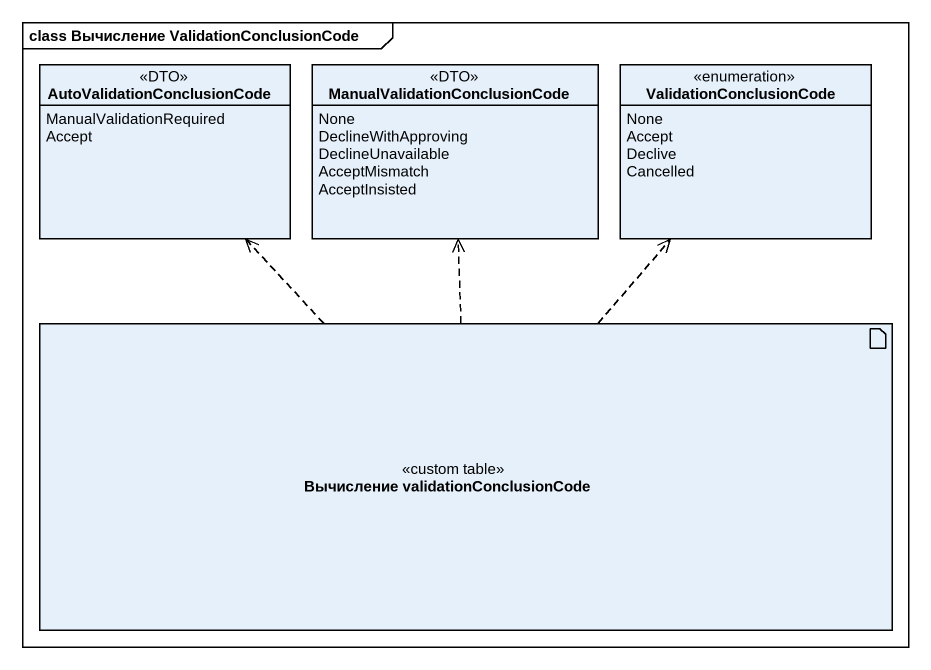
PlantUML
@startuml
mainframe class Вычисление ValidationConclusionCode
allowmixing
hide circle
hide empty members
enum AutoValidationConclusionCode <<DTO>> {
  ManualValidationRequired
  Accept
}
enum "ManualValidationConclusionCode" as ManualValidationConclusionCo <<DTO>> {
  None
  DeclineWithApproving
  DeclineUnavailable
  AcceptMismatch
  AcceptInsisted
}
enum ValidationConclusionCode {
  None
  Accept
  Declive
  Cancelled
}
artifact "Вычисление validationConclusionCode" as Вычисление <<custom table>>
Вычисление .up.> AutoValidationConclusionCode
Вычисление .up.> ManualValidationConclusionCo
Вычисление .up.> ValidationConclusionCode
@enduml
